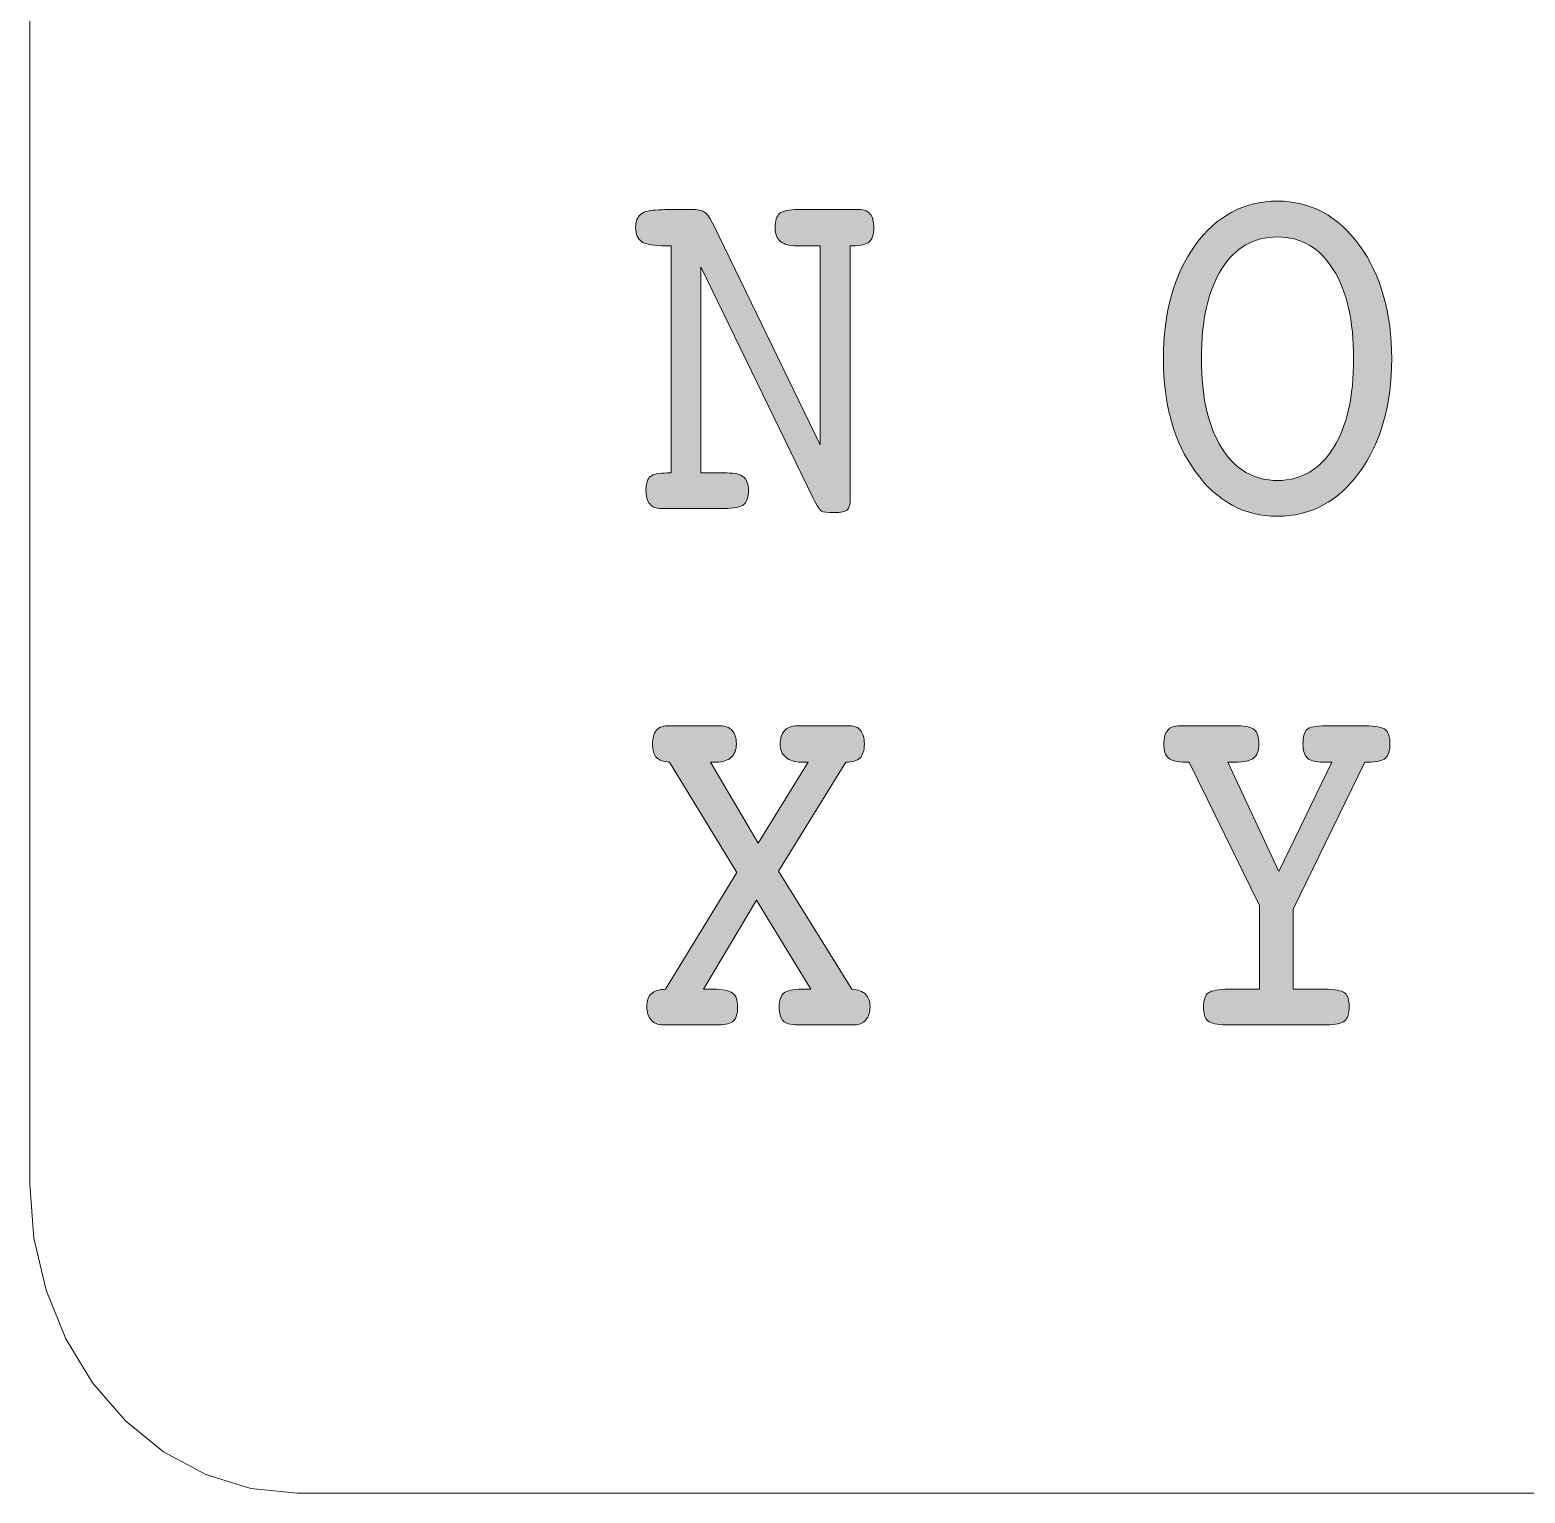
# Model space of a CAD drawing. Header units: inches. Extents: x 3 to 262, y 196 to 297.
# Drawn here: x 6.1 to 34.08, y 196.35 to 223.73 of the extents above; entities that cross this region are included whole.
import ezdxf

# ---------------------------------------------------------------- set-up
doc = ezdxf.new("R2010")
doc.units = ezdxf.units.IN
doc.header["$MEASUREMENT"] = 0
doc.layers.add('Engrave', color=7, linetype='Continuous')
doc.layers.add('LaserCut', color=7, linetype='Continuous')

msp = doc.modelspace()

# ---------------------------------------------------------------- hatches: boundary and pattern name
at = {"layer": 'Engrave', "true_color": 0xffffff}
h = msp.add_hatch(color=7, dxfattribs=at)
h.dxf.hatch_style = 2
edge = h.paths.add_edge_path()
edge.add_spline(control_points=[(31.583, 217.576), (31.583, 216.715), (31.383, 216.008), (30.982, 215.456), (30.582, 214.904), (30.07, 214.628), (29.445, 214.628), (28.826, 214.628), (28.315, 214.905), (27.914, 215.458), (27.512, 216.012), (27.311, 216.718), (27.311, 217.576), (27.311, 218.444), (27.51, 219.153), (27.908, 219.702), (28.306, 220.25), (28.818, 220.525), (29.445, 220.525), (30.07, 220.525), (30.582, 220.248), (30.982, 219.695), (31.383, 219.141), (31.583, 218.435), (31.583, 217.576), (31.583, 217.576), (31.583, 217.576), (31.583, 217.576)], knot_values=[0, 0, 0, 0, 1, 1, 1, 2, 2, 2, 3, 3, 3, 4, 4, 4, 5, 5, 5, 6, 6, 6, 7, 7, 7, 8, 8, 8, 9, 9, 9, 9], degree=3, periodic=1)
edge = h.paths.add_edge_path()
edge.add_spline(control_points=[(29.445, 215.298), (29.887, 215.298), (30.236, 215.5), (30.49, 215.904), (30.744, 216.308), (30.871, 216.865), (30.871, 217.576), (30.871, 218.287), (30.744, 218.845), (30.49, 219.249), (30.236, 219.653), (29.887, 219.855), (29.445, 219.855), (29, 219.855), (28.651, 219.655), (28.4, 219.253), (28.148, 218.852), (28.023, 218.293), (28.023, 217.576), (28.023, 216.865), (28.15, 216.308), (28.404, 215.904), (28.658, 215.5), (29.005, 215.298), (29.445, 215.298), (29.445, 215.298), (29.445, 215.298), (29.445, 215.298)], knot_values=[0, 0, 0, 0, 1, 1, 1, 2, 2, 2, 3, 3, 3, 4, 4, 4, 5, 5, 5, 6, 6, 6, 7, 7, 7, 8, 8, 8, 9, 9, 9, 9], degree=3, periodic=1)
h = msp.add_hatch(color=7, dxfattribs=at)
h.dxf.hatch_style = 2
edge = h.paths.add_edge_path()
edge.add_spline(control_points=[(18.657, 215.439), (18.657, 215.439), (19.152, 215.439), (19.152, 215.439), (19.294, 215.439), (19.395, 215.414), (19.456, 215.364), (19.516, 215.313), (19.547, 215.23), (19.547, 215.114), (19.547, 214.985), (19.518, 214.896), (19.462, 214.847), (19.405, 214.798), (19.28, 214.774), (19.088, 214.774), (19.088, 214.774), (17.915, 214.774), (17.915, 214.774), (17.82, 214.774), (17.749, 214.803), (17.701, 214.859), (17.654, 214.916), (17.63, 215.001), (17.63, 215.114), (17.63, 215.239), (17.657, 215.325), (17.711, 215.371), (17.765, 215.417), (17.87, 215.439), (18.025, 215.439), (18.025, 215.439), (18.1, 215.439), (18.1, 215.439), (18.1, 215.439), (18.1, 219.69), (18.1, 219.69), (18.1, 219.69), (18.002, 219.69), (18.002, 219.69), (17.78, 219.69), (17.631, 219.715), (17.553, 219.765), (17.476, 219.816), (17.437, 219.904), (17.437, 220.029), (17.437, 220.146), (17.47, 220.23), (17.537, 220.282), (17.604, 220.334), (17.713, 220.36), (17.863, 220.36), (17.863, 220.36), (17.89, 220.362), (17.942, 220.364), (17.995, 220.367), (18.048, 220.369), (18.1, 220.369), (18.1, 220.369), (18.472, 220.369), (18.472, 220.369), (18.593, 220.369), (18.678, 220.353), (18.727, 220.32), (18.776, 220.287), (18.833, 220.202), (18.899, 220.067), (18.899, 220.067), (20.89, 215.963), (20.89, 215.963), (20.89, 215.963), (20.89, 219.69), (20.89, 219.69), (20.89, 219.69), (20.456, 219.69), (20.456, 219.69), (20.313, 219.69), (20.21, 219.717), (20.146, 219.772), (20.081, 219.828), (20.048, 219.913), (20.048, 220.029), (20.048, 220.159), (20.076, 220.247), (20.131, 220.296), (20.187, 220.345), (20.303, 220.369), (20.479, 220.369), (20.479, 220.369), (21.613, 220.369), (21.613, 220.369), (21.708, 220.369), (21.779, 220.341), (21.825, 220.284), (21.871, 220.228), (21.894, 220.143), (21.894, 220.029), (21.894, 219.904), (21.866, 219.816), (21.809, 219.765), (21.752, 219.715), (21.649, 219.69), (21.499, 219.69), (21.499, 219.69), (21.451, 219.69), (21.451, 219.69), (21.451, 219.69), (21.451, 214.939), (21.451, 214.939), (21.451, 214.848), (21.434, 214.785), (21.398, 214.751), (21.362, 214.716), (21.28, 214.699), (21.151, 214.699), (21.022, 214.699), (20.942, 214.707), (20.912, 214.724), (20.882, 214.742), (20.831, 214.823), (20.76, 214.968), (20.76, 214.968), (18.657, 219.294), (18.657, 219.294), (18.657, 219.294), (18.657, 215.439), (18.657, 215.439), (18.657, 215.439), (18.657, 215.439), (18.657, 215.439)], knot_values=[0, 0, 0, 0, 1, 1, 1, 2, 2, 2, 3, 3, 3, 4, 4, 4, 5, 5, 5, 6, 6, 6, 7, 7, 7, 8, 8, 8, 9, 9, 9, 10, 10, 10, 11, 11, 11, 12, 12, 12, 13, 13, 13, 14, 14, 14, 15, 15, 15, 16, 16, 16, 17, 17, 17, 18, 18, 18, 19, 19, 19, 20, 20, 20, 21, 21, 21, 22, 22, 22, 23, 23, 23, 24, 24, 24, 25, 25, 25, 26, 26, 26, 27, 27, 27, 28, 28, 28, 29, 29, 29, 30, 30, 30, 31, 31, 31, 32, 32, 32, 33, 33, 33, 34, 34, 34, 35, 35, 35, 36, 36, 36, 37, 37, 37, 38, 38, 38, 39, 39, 39, 40, 40, 40, 41, 41, 41, 42, 42, 42, 43, 43, 43, 43], degree=3, periodic=1)
h = msp.add_hatch(color=7, dxfattribs=at)
h.dxf.hatch_style = 2
edge = h.paths.add_edge_path()
edge.add_spline(control_points=[(18.069, 210.028), (17.956, 210.035), (17.875, 210.063), (17.826, 210.115), (17.777, 210.167), (17.753, 210.252), (17.753, 210.368), (17.753, 210.478), (17.776, 210.562), (17.822, 210.62), (17.868, 210.678), (17.936, 210.707), (18.025, 210.707), (18.025, 210.707), (19.021, 210.707), (19.021, 210.707), (19.119, 210.707), (19.193, 210.678), (19.244, 210.62), (19.296, 210.562), (19.321, 210.478), (19.321, 210.368), (19.321, 210.261), (19.289, 210.177), (19.223, 210.118), (19.157, 210.058), (19.066, 210.028), (18.95, 210.028), (18.95, 210.028), (18.836, 210.028), (18.836, 210.028), (18.836, 210.028), (19.732, 208.514), (19.732, 208.514), (19.732, 208.514), (20.665, 210.028), (20.665, 210.028), (20.665, 210.028), (20.542, 210.028), (20.542, 210.028), (20.416, 210.028), (20.317, 210.059), (20.246, 210.12), (20.175, 210.181), (20.14, 210.264), (20.14, 210.368), (20.14, 210.472), (20.167, 210.554), (20.222, 210.616), (20.278, 210.677), (20.353, 210.707), (20.448, 210.707), (20.448, 210.707), (21.443, 210.707), (21.443, 210.707), (21.533, 210.707), (21.601, 210.678), (21.647, 210.62), (21.693, 210.562), (21.716, 210.478), (21.716, 210.368), (21.716, 210.248), (21.689, 210.162), (21.635, 210.108), (21.581, 210.055), (21.492, 210.028), (21.368, 210.028), (21.368, 210.028), (20.108, 207.99), (20.108, 207.99), (20.108, 207.99), (21.483, 205.778), (21.483, 205.778), (21.599, 205.768), (21.684, 205.737), (21.74, 205.683), (21.795, 205.63), (21.823, 205.552), (21.823, 205.452), (21.823, 205.348), (21.796, 205.266), (21.744, 205.204), (21.691, 205.143), (21.62, 205.113), (21.53, 205.113), (21.53, 205.113), (20.471, 205.113), (20.471, 205.113), (20.334, 205.113), (20.242, 205.138), (20.195, 205.188), (20.147, 205.238), (20.124, 205.326), (20.124, 205.452), (20.124, 205.575), (20.153, 205.66), (20.21, 205.707), (20.269, 205.754), (20.382, 205.778), (20.551, 205.778), (20.551, 205.778), (20.712, 205.778), (20.712, 205.778), (20.712, 205.778), (19.701, 207.443), (19.701, 207.443), (19.701, 207.443), (18.705, 205.778), (18.705, 205.778), (18.705, 205.778), (18.883, 205.778), (18.883, 205.778), (19.065, 205.778), (19.187, 205.754), (19.251, 205.707), (19.314, 205.66), (19.345, 205.575), (19.345, 205.452), (19.345, 205.326), (19.32, 205.238), (19.27, 205.188), (19.22, 205.138), (19.127, 205.113), (18.989, 205.113), (18.989, 205.113), (17.938, 205.113), (17.938, 205.113), (17.849, 205.113), (17.778, 205.143), (17.725, 205.204), (17.672, 205.266), (17.646, 205.348), (17.646, 205.452), (17.646, 205.559), (17.674, 205.639), (17.729, 205.693), (17.784, 205.746), (17.872, 205.775), (17.994, 205.778), (17.994, 205.778), (19.33, 207.962), (19.33, 207.962), (19.33, 207.962), (18.069, 210.028), (18.069, 210.028), (18.069, 210.028), (18.069, 210.028), (18.069, 210.028)], knot_values=[0, 0, 0, 0, 1, 1, 1, 2, 2, 2, 3, 3, 3, 4, 4, 4, 5, 5, 5, 6, 6, 6, 7, 7, 7, 8, 8, 8, 9, 9, 9, 10, 10, 10, 11, 11, 11, 12, 12, 12, 13, 13, 13, 14, 14, 14, 15, 15, 15, 16, 16, 16, 17, 17, 17, 18, 18, 18, 19, 19, 19, 20, 20, 20, 21, 21, 21, 22, 22, 22, 23, 23, 23, 24, 24, 24, 25, 25, 25, 26, 26, 26, 27, 27, 27, 28, 28, 28, 29, 29, 29, 30, 30, 30, 31, 31, 31, 32, 32, 32, 33, 33, 33, 34, 34, 34, 35, 35, 35, 36, 36, 36, 37, 37, 37, 38, 38, 38, 39, 39, 39, 40, 40, 40, 41, 41, 41, 42, 42, 42, 43, 43, 43, 44, 44, 44, 45, 45, 45, 46, 46, 46, 47, 47, 47, 48, 48, 48, 49, 49, 49, 49], degree=3, periodic=1)
h = msp.add_hatch(color=7, dxfattribs=at)
h.dxf.hatch_style = 2
edge = h.paths.add_edge_path()
edge.add_spline(control_points=[(30.314, 205.778), (30.517, 205.778), (30.647, 205.755), (30.703, 205.709), (30.76, 205.664), (30.788, 205.578), (30.788, 205.452), (30.788, 205.323), (30.76, 205.234), (30.703, 205.186), (30.647, 205.137), (30.533, 205.113), (30.362, 205.113), (30.362, 205.113), (28.485, 205.113), (28.485, 205.113), (28.314, 205.113), (28.201, 205.137), (28.145, 205.186), (28.09, 205.234), (28.062, 205.323), (28.062, 205.452), (28.062, 205.578), (28.093, 205.664), (28.155, 205.709), (28.217, 205.755), (28.345, 205.778), (28.54, 205.778), (28.54, 205.778), (29.113, 205.778), (29.113, 205.778), (29.113, 205.778), (29.113, 207.344), (29.113, 207.344), (29.113, 207.344), (27.797, 210.028), (27.797, 210.028), (27.797, 210.028), (27.73, 210.028), (27.73, 210.028), (27.572, 210.028), (27.464, 210.053), (27.406, 210.104), (27.348, 210.154), (27.319, 210.242), (27.319, 210.368), (27.319, 210.484), (27.344, 210.57), (27.392, 210.625), (27.441, 210.68), (27.517, 210.707), (27.619, 210.707), (27.619, 210.707), (28.702, 210.707), (28.702, 210.707), (28.858, 210.707), (28.962, 210.682), (29.017, 210.632), (29.07, 210.582), (29.097, 210.494), (29.097, 210.368), (29.097, 210.242), (29.065, 210.154), (29, 210.104), (28.936, 210.053), (28.818, 210.028), (28.647, 210.028), (28.647, 210.028), (28.517, 210.028), (28.517, 210.028), (28.517, 210.028), (29.473, 207.981), (29.473, 207.981), (29.473, 207.981), (30.465, 210.028), (30.465, 210.028), (30.465, 210.028), (30.302, 210.028), (30.302, 210.028), (30.16, 210.028), (30.061, 210.053), (30.006, 210.104), (29.951, 210.154), (29.923, 210.242), (29.923, 210.368), (29.923, 210.5), (29.947, 210.59), (29.994, 210.637), (30.042, 210.684), (30.161, 210.707), (30.354, 210.707), (30.354, 210.707), (31.081, 210.707), (31.081, 210.707), (31.281, 210.707), (31.41, 210.683), (31.466, 210.634), (31.523, 210.586), (31.551, 210.497), (31.551, 210.368), (31.551, 210.242), (31.523, 210.154), (31.466, 210.104), (31.41, 210.053), (31.302, 210.028), (31.144, 210.028), (31.144, 210.028), (31.081, 210.028), (31.081, 210.028), (31.081, 210.028), (29.738, 207.278), (29.738, 207.278), (29.738, 207.278), (29.738, 205.778), (29.738, 205.778), (29.738, 205.778), (30.314, 205.778), (30.314, 205.778), (30.314, 205.778), (30.314, 205.778), (30.314, 205.778)], knot_values=[0, 0, 0, 0, 1, 1, 1, 2, 2, 2, 3, 3, 3, 4, 4, 4, 5, 5, 5, 6, 6, 6, 7, 7, 7, 8, 8, 8, 9, 9, 9, 10, 10, 10, 11, 11, 11, 12, 12, 12, 13, 13, 13, 14, 14, 14, 15, 15, 15, 16, 16, 16, 17, 17, 17, 18, 18, 18, 19, 19, 19, 20, 20, 20, 21, 21, 21, 22, 22, 22, 23, 23, 23, 24, 24, 24, 25, 25, 25, 26, 26, 26, 27, 27, 27, 28, 28, 28, 29, 29, 29, 30, 30, 30, 31, 31, 31, 32, 32, 32, 33, 33, 33, 34, 34, 34, 35, 35, 35, 36, 36, 36, 37, 37, 37, 38, 38, 38, 39, 39, 39, 40, 40, 40, 40], degree=3, periodic=1)

# ---------------------------------------------------------------- linework, layer by layer
at = {"layer": 'Engrave', "lineweight": 0}
for points, knots in [([(31.583, 217.576), (31.583, 216.715), (31.383, 216.008), (30.982, 215.456), (30.582, 214.904), (30.07, 214.628), (29.445, 214.628), (28.826, 214.628), (28.315, 214.905), (27.914, 215.458), (27.512, 216.012), (27.311, 216.718), (27.311, 217.576), (27.311, 218.444), (27.51, 219.153), (27.908, 219.702), (28.306, 220.25), (28.818, 220.525), (29.445, 220.525), (30.07, 220.525), (30.582, 220.248), (30.982, 219.695), (31.383, 219.141), (31.583, 218.435), (31.583, 217.576), (31.583, 217.576), (31.583, 217.576), (31.583, 217.576)], [0, 0, 0, 0, 1, 1, 1, 2, 2, 2, 3, 3, 3, 4, 4, 4, 5, 5, 5, 6, 6, 6, 7, 7, 7, 8, 8, 8, 9, 9, 9, 9]), ([(18.657, 215.439), (18.657, 215.439), (19.152, 215.439), (19.152, 215.439), (19.294, 215.439), (19.395, 215.414), (19.456, 215.364), (19.516, 215.313), (19.547, 215.23), (19.547, 215.114), (19.547, 214.985), (19.518, 214.896), (19.462, 214.847), (19.405, 214.798), (19.28, 214.774), (19.088, 214.774), (19.088, 214.774), (17.915, 214.774), (17.915, 214.774), (17.82, 214.774), (17.749, 214.803), (17.701, 214.859), (17.654, 214.916), (17.63, 215.001), (17.63, 215.114), (17.63, 215.239), (17.657, 215.325), (17.711, 215.371), (17.765, 215.417), (17.87, 215.439), (18.025, 215.439), (18.025, 215.439), (18.1, 215.439), (18.1, 215.439), (18.1, 215.439), (18.1, 219.69), (18.1, 219.69), (18.1, 219.69), (18.002, 219.69), (18.002, 219.69), (17.78, 219.69), (17.631, 219.715), (17.553, 219.765), (17.476, 219.816), (17.437, 219.904), (17.437, 220.029), (17.437, 220.146), (17.47, 220.23), (17.537, 220.282), (17.604, 220.334), (17.713, 220.36), (17.863, 220.36), (17.863, 220.36), (17.89, 220.362), (17.942, 220.364), (17.995, 220.367), (18.048, 220.369), (18.1, 220.369), (18.1, 220.369), (18.472, 220.369), (18.472, 220.369), (18.593, 220.369), (18.678, 220.353), (18.727, 220.32), (18.776, 220.287), (18.833, 220.202), (18.899, 220.067), (18.899, 220.067), (20.89, 215.963), (20.89, 215.963), (20.89, 215.963), (20.89, 219.69), (20.89, 219.69), (20.89, 219.69), (20.456, 219.69), (20.456, 219.69), (20.313, 219.69), (20.21, 219.717), (20.146, 219.772), (20.081, 219.828), (20.048, 219.913), (20.048, 220.029), (20.048, 220.159), (20.076, 220.247), (20.131, 220.296), (20.187, 220.345), (20.303, 220.369), (20.479, 220.369), (20.479, 220.369), (21.613, 220.369), (21.613, 220.369), (21.708, 220.369), (21.779, 220.341), (21.825, 220.284), (21.871, 220.228), (21.894, 220.143), (21.894, 220.029), (21.894, 219.904), (21.866, 219.816), (21.809, 219.765), (21.752, 219.715), (21.649, 219.69), (21.499, 219.69), (21.499, 219.69), (21.451, 219.69), (21.451, 219.69), (21.451, 219.69), (21.451, 214.939), (21.451, 214.939), (21.451, 214.848), (21.434, 214.785), (21.398, 214.751), (21.362, 214.716), (21.28, 214.699), (21.151, 214.699), (21.022, 214.699), (20.942, 214.707), (20.912, 214.724), (20.882, 214.742), (20.831, 214.823), (20.76, 214.968), (20.76, 214.968), (18.657, 219.294), (18.657, 219.294), (18.657, 219.294), (18.657, 215.439), (18.657, 215.439), (18.657, 215.439), (18.657, 215.439), (18.657, 215.439)], [0, 0, 0, 0, 1, 1, 1, 2, 2, 2, 3, 3, 3, 4, 4, 4, 5, 5, 5, 6, 6, 6, 7, 7, 7, 8, 8, 8, 9, 9, 9, 10, 10, 10, 11, 11, 11, 12, 12, 12, 13, 13, 13, 14, 14, 14, 15, 15, 15, 16, 16, 16, 17, 17, 17, 18, 18, 18, 19, 19, 19, 20, 20, 20, 21, 21, 21, 22, 22, 22, 23, 23, 23, 24, 24, 24, 25, 25, 25, 26, 26, 26, 27, 27, 27, 28, 28, 28, 29, 29, 29, 30, 30, 30, 31, 31, 31, 32, 32, 32, 33, 33, 33, 34, 34, 34, 35, 35, 35, 36, 36, 36, 37, 37, 37, 38, 38, 38, 39, 39, 39, 40, 40, 40, 41, 41, 41, 42, 42, 42, 43, 43, 43, 43]), ([(29.445, 215.298), (29.887, 215.298), (30.236, 215.5), (30.49, 215.904), (30.744, 216.308), (30.871, 216.865), (30.871, 217.576), (30.871, 218.287), (30.744, 218.845), (30.49, 219.249), (30.236, 219.653), (29.887, 219.855), (29.445, 219.855), (29, 219.855), (28.651, 219.655), (28.4, 219.253), (28.148, 218.852), (28.023, 218.293), (28.023, 217.576), (28.023, 216.865), (28.15, 216.308), (28.404, 215.904), (28.658, 215.5), (29.005, 215.298), (29.445, 215.298), (29.445, 215.298), (29.445, 215.298), (29.445, 215.298)], [0, 0, 0, 0, 1, 1, 1, 2, 2, 2, 3, 3, 3, 4, 4, 4, 5, 5, 5, 6, 6, 6, 7, 7, 7, 8, 8, 8, 9, 9, 9, 9]), ([(18.069, 210.028), (17.956, 210.035), (17.875, 210.063), (17.826, 210.115), (17.777, 210.167), (17.753, 210.252), (17.753, 210.368), (17.753, 210.478), (17.776, 210.562), (17.822, 210.62), (17.868, 210.678), (17.936, 210.707), (18.025, 210.707), (18.025, 210.707), (19.021, 210.707), (19.021, 210.707), (19.119, 210.707), (19.193, 210.678), (19.244, 210.62), (19.296, 210.562), (19.321, 210.478), (19.321, 210.368), (19.321, 210.261), (19.289, 210.177), (19.223, 210.118), (19.157, 210.058), (19.066, 210.028), (18.95, 210.028), (18.95, 210.028), (18.836, 210.028), (18.836, 210.028), (18.836, 210.028), (19.732, 208.514), (19.732, 208.514), (19.732, 208.514), (20.665, 210.028), (20.665, 210.028), (20.665, 210.028), (20.542, 210.028), (20.542, 210.028), (20.416, 210.028), (20.317, 210.059), (20.246, 210.12), (20.175, 210.181), (20.14, 210.264), (20.14, 210.368), (20.14, 210.472), (20.167, 210.554), (20.222, 210.616), (20.278, 210.677), (20.353, 210.707), (20.448, 210.707), (20.448, 210.707), (21.443, 210.707), (21.443, 210.707), (21.533, 210.707), (21.601, 210.678), (21.647, 210.62), (21.693, 210.562), (21.716, 210.478), (21.716, 210.368), (21.716, 210.248), (21.689, 210.162), (21.635, 210.108), (21.581, 210.055), (21.492, 210.028), (21.368, 210.028), (21.368, 210.028), (20.108, 207.99), (20.108, 207.99), (20.108, 207.99), (21.483, 205.778), (21.483, 205.778), (21.599, 205.768), (21.684, 205.737), (21.74, 205.683), (21.795, 205.63), (21.823, 205.552), (21.823, 205.452), (21.823, 205.348), (21.796, 205.266), (21.744, 205.204), (21.691, 205.143), (21.62, 205.113), (21.53, 205.113), (21.53, 205.113), (20.471, 205.113), (20.471, 205.113), (20.334, 205.113), (20.242, 205.138), (20.195, 205.188), (20.147, 205.238), (20.124, 205.326), (20.124, 205.452), (20.124, 205.575), (20.153, 205.66), (20.21, 205.707), (20.269, 205.754), (20.382, 205.778), (20.551, 205.778), (20.551, 205.778), (20.712, 205.778), (20.712, 205.778), (20.712, 205.778), (19.701, 207.443), (19.701, 207.443), (19.701, 207.443), (18.705, 205.778), (18.705, 205.778), (18.705, 205.778), (18.883, 205.778), (18.883, 205.778), (19.065, 205.778), (19.187, 205.754), (19.251, 205.707), (19.314, 205.66), (19.345, 205.575), (19.345, 205.452), (19.345, 205.326), (19.32, 205.238), (19.27, 205.188), (19.22, 205.138), (19.127, 205.113), (18.989, 205.113), (18.989, 205.113), (17.938, 205.113), (17.938, 205.113), (17.849, 205.113), (17.778, 205.143), (17.725, 205.204), (17.672, 205.266), (17.646, 205.348), (17.646, 205.452), (17.646, 205.559), (17.674, 205.639), (17.729, 205.693), (17.784, 205.746), (17.872, 205.775), (17.994, 205.778), (17.994, 205.778), (19.33, 207.962), (19.33, 207.962), (19.33, 207.962), (18.069, 210.028), (18.069, 210.028), (18.069, 210.028), (18.069, 210.028), (18.069, 210.028)], [0, 0, 0, 0, 1, 1, 1, 2, 2, 2, 3, 3, 3, 4, 4, 4, 5, 5, 5, 6, 6, 6, 7, 7, 7, 8, 8, 8, 9, 9, 9, 10, 10, 10, 11, 11, 11, 12, 12, 12, 13, 13, 13, 14, 14, 14, 15, 15, 15, 16, 16, 16, 17, 17, 17, 18, 18, 18, 19, 19, 19, 20, 20, 20, 21, 21, 21, 22, 22, 22, 23, 23, 23, 24, 24, 24, 25, 25, 25, 26, 26, 26, 27, 27, 27, 28, 28, 28, 29, 29, 29, 30, 30, 30, 31, 31, 31, 32, 32, 32, 33, 33, 33, 34, 34, 34, 35, 35, 35, 36, 36, 36, 37, 37, 37, 38, 38, 38, 39, 39, 39, 40, 40, 40, 41, 41, 41, 42, 42, 42, 43, 43, 43, 44, 44, 44, 45, 45, 45, 46, 46, 46, 47, 47, 47, 48, 48, 48, 49, 49, 49, 49]), ([(30.314, 205.778), (30.517, 205.778), (30.647, 205.755), (30.703, 205.709), (30.76, 205.664), (30.788, 205.578), (30.788, 205.452), (30.788, 205.323), (30.76, 205.234), (30.703, 205.186), (30.647, 205.137), (30.533, 205.113), (30.362, 205.113), (30.362, 205.113), (28.485, 205.113), (28.485, 205.113), (28.314, 205.113), (28.201, 205.137), (28.145, 205.186), (28.09, 205.234), (28.062, 205.323), (28.062, 205.452), (28.062, 205.578), (28.093, 205.664), (28.155, 205.709), (28.217, 205.755), (28.345, 205.778), (28.54, 205.778), (28.54, 205.778), (29.113, 205.778), (29.113, 205.778), (29.113, 205.778), (29.113, 207.344), (29.113, 207.344), (29.113, 207.344), (27.797, 210.028), (27.797, 210.028), (27.797, 210.028), (27.73, 210.028), (27.73, 210.028), (27.572, 210.028), (27.464, 210.053), (27.406, 210.104), (27.348, 210.154), (27.319, 210.242), (27.319, 210.368), (27.319, 210.484), (27.344, 210.57), (27.392, 210.625), (27.441, 210.68), (27.517, 210.707), (27.619, 210.707), (27.619, 210.707), (28.702, 210.707), (28.702, 210.707), (28.858, 210.707), (28.962, 210.682), (29.017, 210.632), (29.07, 210.582), (29.097, 210.494), (29.097, 210.368), (29.097, 210.242), (29.065, 210.154), (29, 210.104), (28.936, 210.053), (28.818, 210.028), (28.647, 210.028), (28.647, 210.028), (28.517, 210.028), (28.517, 210.028), (28.517, 210.028), (29.473, 207.981), (29.473, 207.981), (29.473, 207.981), (30.465, 210.028), (30.465, 210.028), (30.465, 210.028), (30.302, 210.028), (30.302, 210.028), (30.16, 210.028), (30.061, 210.053), (30.006, 210.104), (29.951, 210.154), (29.923, 210.242), (29.923, 210.368), (29.923, 210.5), (29.947, 210.59), (29.994, 210.637), (30.042, 210.684), (30.161, 210.707), (30.354, 210.707), (30.354, 210.707), (31.081, 210.707), (31.081, 210.707), (31.281, 210.707), (31.41, 210.683), (31.466, 210.634), (31.523, 210.586), (31.551, 210.497), (31.551, 210.368), (31.551, 210.242), (31.523, 210.154), (31.466, 210.104), (31.41, 210.053), (31.302, 210.028), (31.144, 210.028), (31.144, 210.028), (31.081, 210.028), (31.081, 210.028), (31.081, 210.028), (29.738, 207.278), (29.738, 207.278), (29.738, 207.278), (29.738, 205.778), (29.738, 205.778), (29.738, 205.778), (30.314, 205.778), (30.314, 205.778), (30.314, 205.778), (30.314, 205.778), (30.314, 205.778)], [0, 0, 0, 0, 1, 1, 1, 2, 2, 2, 3, 3, 3, 4, 4, 4, 5, 5, 5, 6, 6, 6, 7, 7, 7, 8, 8, 8, 9, 9, 9, 10, 10, 10, 11, 11, 11, 12, 12, 12, 13, 13, 13, 14, 14, 14, 15, 15, 15, 16, 16, 16, 17, 17, 17, 18, 18, 18, 19, 19, 19, 20, 20, 20, 21, 21, 21, 22, 22, 22, 23, 23, 23, 24, 24, 24, 25, 25, 25, 26, 26, 26, 27, 27, 27, 28, 28, 28, 29, 29, 29, 30, 30, 30, 31, 31, 31, 32, 32, 32, 33, 33, 33, 34, 34, 34, 35, 35, 35, 36, 36, 36, 37, 37, 37, 38, 38, 38, 39, 39, 39, 40, 40, 40, 40])]:
    msp.add_open_spline(points, degree=3, knots=knots, dxfattribs=at)
at = {"layer": 'LaserCut', "color": 7, "lineweight": 9, "true_color": 0xffffff}
for points in [[(11.103, 196.35), (10.235, 196.438), (9.393, 196.699), (8.603, 197.123), (7.889, 197.701), (7.273, 198.412), (6.773, 199.236), (6.405, 200.148), (6.179, 201.12), (6.103, 202.123), (6.103, 285.504), (6.179, 286.507), (6.405, 287.479), (6.773, 288.391), (7.273, 289.215), (7.889, 289.926), (8.603, 290.503), (9.393, 290.928), (10.235, 291.189), (11.103, 291.277), (112.493, 291.277)], [(112.493, 196.35), (11.103, 196.35)]]:
    msp.add_lwpolyline(points, dxfattribs=at)

doc.saveas('drawing.dxf')
